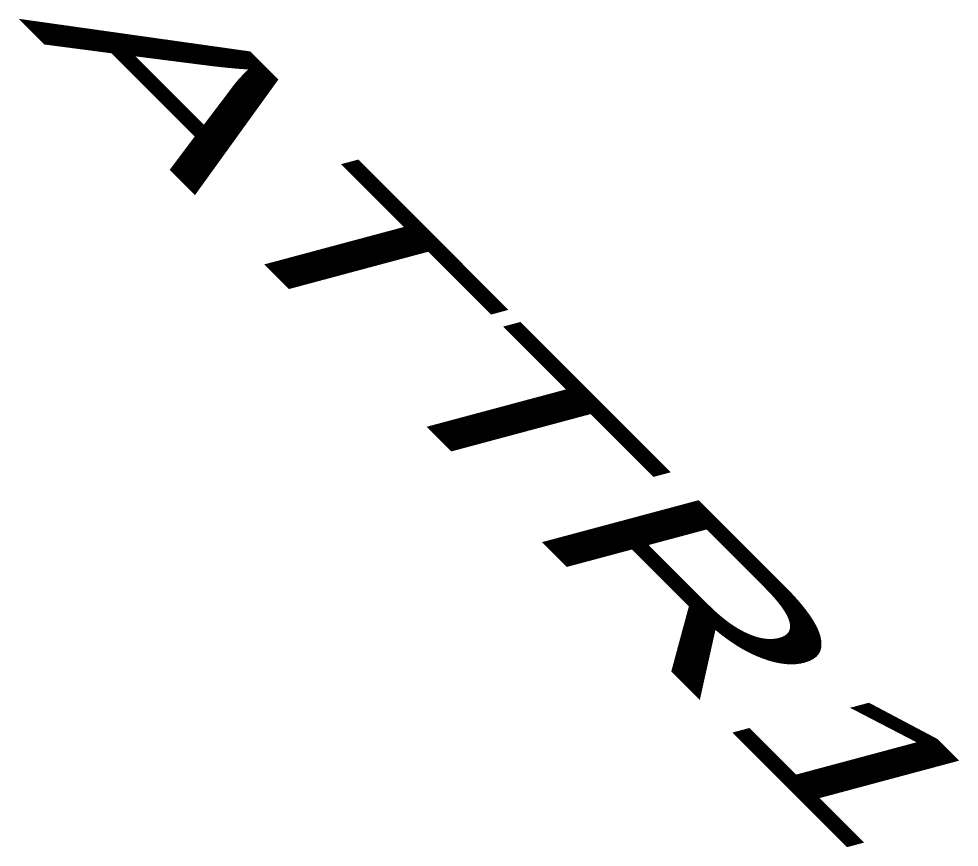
# Model space of a CAD drawing. Extents: x 9 to 17.27, y -2.28 to 5.
import ezdxf

# ---------------------------------------------------------------- set-up
doc = ezdxf.new("R2010")
doc.units = 0
doc.layers.get('0').update_dxf_attribs({"linetype": 'CONTINUOUS'})

msp = doc.modelspace()

# ---------------------------------------------------------------- texts
at = {"color": 0, "oblique": 30, "text_generation_flag": 6, "width": 2}
msp.add_attdef('ATTR1', (9, 5), 'default text', height=1.2345, rotation=135, dxfattribs=at)

doc.saveas('drawing.dxf')
